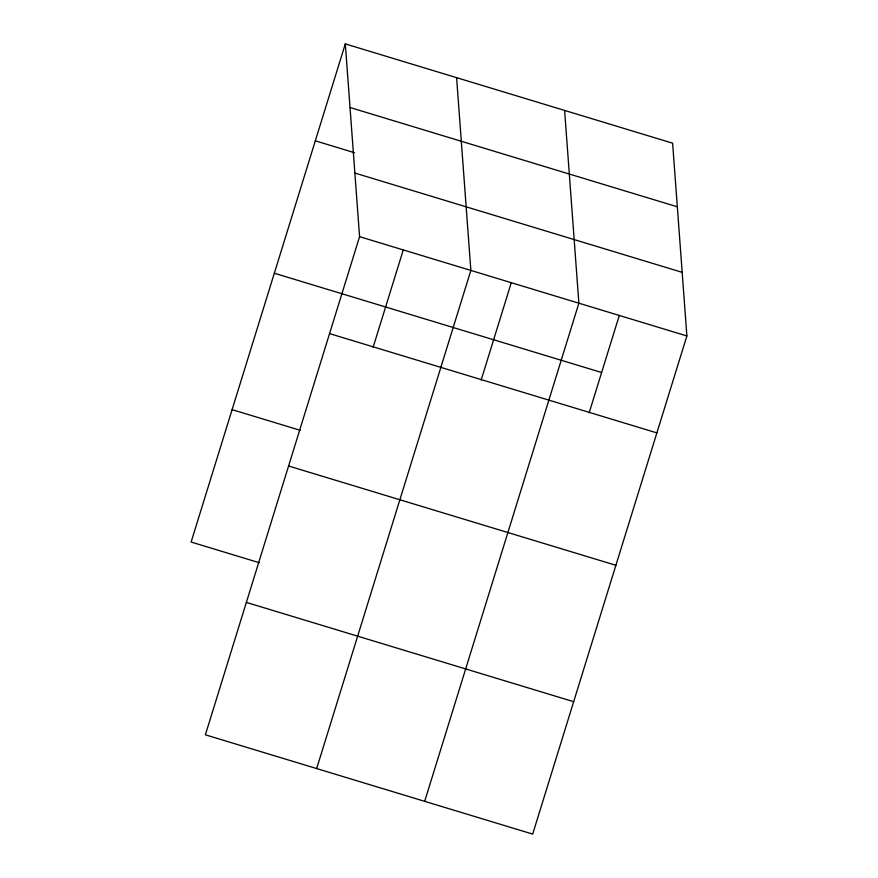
<?xml version="1.0" encoding="UTF-8"?>
<svg xmlns="http://www.w3.org/2000/svg" width="878" height="878" viewBox="0 0 878 878"><rect width="100%" height="100%" fill="white"/><g stroke="black" fill="none" stroke-linecap="round" stroke-linejoin="round"><path stroke-width="1.32" d="M345.317 43.9L359.574 236.665L205.375 734.809L532.683 834.1L686.881 335.956L672.625 143.191L345.317 43.9L191.119 542.044L259.197 562.688M373.139 347.26L403.287 249.879M316.662 768.568L470.86 270.424L456.604 77.659M481.155 380.031L511.303 282.639M424.678 801.34L578.876 303.195L564.609 110.419M589.16 412.792L619.308 315.411M350.026 107.511L677.333 206.802M315.312 140.831L354.58 152.75M354.877 173.054L682.173 272.345M359.574 236.665L686.881 335.956M274.32 273.234L601.628 372.524M329.568 333.607L656.876 432.887M232.099 409.642L300.177 430.297M288.588 465.998L615.895 565.289M246.367 602.407L573.674 701.698"/></g></svg>
